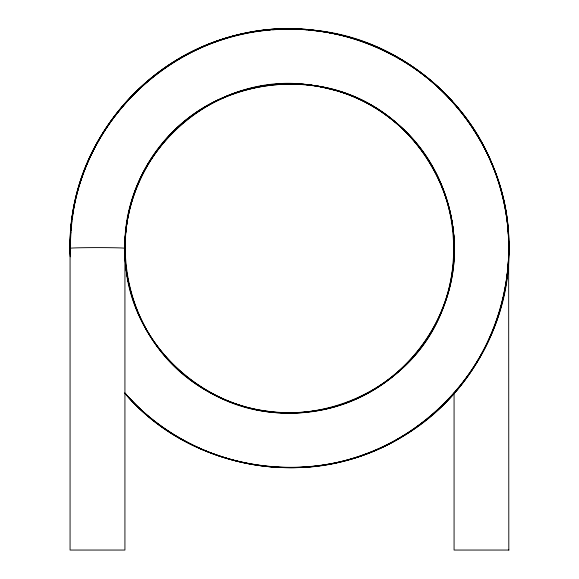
<?xml version="1.0" encoding="UTF-8"?>
<svg xmlns="http://www.w3.org/2000/svg" width="579" height="579" viewBox="0 0 579 579"><rect width="100%" height="100%" fill="white"/><g stroke="black" fill="none" stroke-linecap="round" stroke-linejoin="round"><path stroke-width="0.87" d="M508.811 550.05L508.637 241.421M70.269 240.169L70.327 256.707M70.341 238.852L70.356 256.265M70.356 245.952L70.356 253.783M70.472 240.734L70.964 232.049M508.528 257.575C506.191 344.353 446.489 425.616 364.683 454.428C282.132 485.665 182.378 460.298 124.955 393.221M508.666 254.094L508.659 242.782M508.565 257.481L508.051 267.042L506.27 281.734L503.513 296.274M508.651 255.744C514.825 143.932 423.915 39.582 312.37 30.101C198.076 15.763 85.026 104.473 72.303 219.065M70.45 237.564C73.482 120.548 181.907 21.561 298.713 29.232M70.406 237.983C73.41 148.796 136.76 66.1 221.909 39.575C301.97 12.724 395.812 37.888 451.917 100.949L452.09 101.151M125.867 231.086C119.607 286.258 143.766 343.441 187.495 377.602M71.116 230.312L71.507 225.976M71.658 224.247L71.941 221.344M125.933 230.232L127.51 219.238L129.841 208.382M503.289 297.114C493.554 340.184 470.329 379.911 437.84 409.773L426.39 419.616L414.55 428.474M130.08 207.557C145.828 142.854 204.315 91.735 270.552 84.845M141.906 175.314C135.37 188.631 130.637 202.788 127.764 217.335L126.034 228.329L125.086 239.105L125.259 259.624M142.311 174.561C185.092 84.252 309.845 54.839 388.335 116.777C469.909 175.162 476.199 303.693 400.726 369.771L392.519 376.82C366.471 397.715 333.982 410.229 300.696 412.581M413.819 428.952C326.578 491.68 194.833 475.858 125.39 393.72M219.188 99.414C150.96 130.42 111.284 211.494 128.958 284.369C143.505 353.95 207.543 408.76 278.492 412.581L273.339 412.082M219.977 99.074L229.393 94.999L239.88 91.294M240.705 91.062L261.484 86.032M270.299 29.985C156.909 37.309 63.531 143.375 70.349 256.743M262.33 85.916L269.959 84.86M271.399 84.722C307.985 80.691 345.793 89.224 376.936 108.881M272.6 29.819L281.582 29.189L298.105 29.247M272.499 84.505L283.594 83.723L301.239 84.143M299.842 412.61L280.2 412.639C362.526 419.116 441.849 354.319 452.293 272.47C465.198 194.971 414.376 113.484 338.947 91.301M508.934 550.05L454.074 550.05L454.074 392.866M284.861 467.485C252.343 467.058 220.121 458.713 191.048 444.238L190.802 444.107M287.466 467.55C409.085 471.444 515.679 362.07 508.644 240.596M300.45 29.319C357.381 31.831 412.624 57.943 451.055 99.972L452.192 101.289M299.842 29.363L306.79 29.811M308.527 29.92L325.789 32.033L340.286 34.972M302.947 84.252L316.525 85.88M315.135 30.528L314.867 30.492C251.076 22.849 184.542 44.945 138.2 89.506C95.036 130.239 69.943 189.007 70.066 248.333L70.066 550.05L124.926 550.05L124.926 248.333C122.509 152.747 214.172 71.34 308.781 84.787L319.499 86.43C418.53 102.548 481.287 214.787 443.044 307.572C410.887 397.57 296.043 440.641 212.645 393.959L203.229 388.596C120.454 340.003 99.306 220.338 160.383 146.292C217.212 70.696 337.933 62.641 404.156 130.224M271.638 411.922L257.264 409.809L247.276 407.464M329.494 32.728L329.755 32.764C402.912 45.879 466.964 98.843 493.764 168.134C519.392 232.534 511.887 308.694 474.194 366.862C436.979 425.276 370.929 463.902 301.702 467.318C235.479 471.255 168.149 443.138 124.753 392.909M314.867 30.492L329.755 32.764M324.747 87.632C270.654 75.306 211.118 93.002 172.412 132.714C135.833 169.321 118.413 223.718 126.996 274.75M317.364 86.054L338.143 91.019M325.586 87.791C368.816 97.323 407.435 125.202 430.327 163.054M341.125 35.196C434.018 56.134 506.039 143.672 508.608 238.859M246.444 407.269L235.827 403.997L225.441 400.017L215.598 395.486L205.834 390.159C180.583 375.127 159.377 353.371 145.191 327.62L140.284 317.943C134.104 304.46 129.66 290.209 127.112 275.597M128.596 397.23C142.847 412.907 159.681 426.108 177.811 437.015L178.064 437.152M177.811 437.015L191.048 444.238M377.667 109.315C390.152 117.32 401.594 126.902 411.611 137.838L418.791 146.321L425.196 155.078L436.081 173.461M188.161 378.029C243.535 422.59 327.808 424.342 385.086 382.292C439.982 344.056 466.522 270.61 448.602 206.138M406.031 131.976L413.616 140.096L420.629 148.716L426.904 157.531L432.853 167.28M125.107 393.344L127.431 395.935M125.144 393.452C191.302 471.487 314.028 490.797 401.109 437.203C492.541 385.484 534.091 263.814 493.163 167.027M453.893 103.272C485.933 139.061 505.062 185.816 508.311 233.67M461.463 112.239L461.637 112.442C476.828 131.889 488.777 153.797 496.934 177.08M451.917 100.949L461.637 112.442M492.816 166.231C455.398 68.257 341.791 9.105 240.061 34.566C140.711 55.779 65.232 153.254 70.349 254.832M480.331 140.379L472.464 127.503M430.79 163.77L436.182 173.49M432.708 167.02L437.869 176.877C445.714 193.357 450.932 211.074 453.031 229.212M497.195 177.912C503.744 197.432 507.747 217.842 508.543 238.432M448.407 205.306L445.135 194.682L441.155 184.303L436.486 174.214C444.469 190.013 449.869 207.094 452.423 224.609M125.332 261.332C130.565 352.568 220.295 425.319 310.648 411.531C397.064 402.376 464.792 316.192 453.154 230.058M453.661 235.66L452.706 226.295M508.29 233.388L508.514 238.657M453.835 237.94L454.074 259.175M70.457 248.456A27.43 0.738 0 0 1 97.504 247.595A27.43 0.738 0 0 1 124.536 248.456M508.651 248.434A27.43 0.738 0 0 0 508.883 248.377A27.43 0.738 0 0 0 508.659 248.225M454.189 248.405A27.43 0.738 0 0 1 454.081 248.355M454.124 248.282A27.43 0.738 0 0 1 454.218 248.253"/></g></svg>
